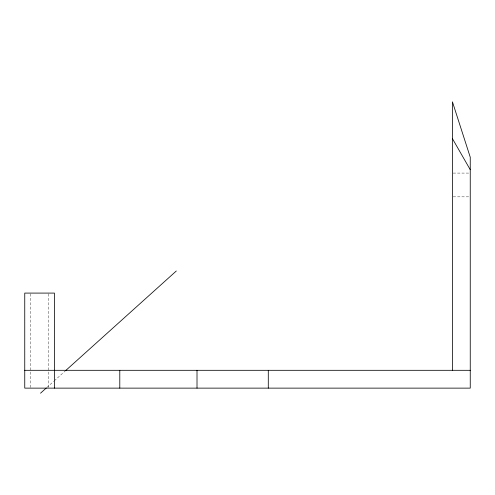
<?xml version="1.0" encoding="UTF-8"?>
<svg xmlns="http://www.w3.org/2000/svg" width="495" height="495" viewBox="0 0 495 495"><rect width="100%" height="100%" fill="white"/><g stroke="black" fill="none" stroke-linecap="round" stroke-linejoin="round"><path stroke-width="0.37" stroke-dasharray="2.48 1.86" d="M46.827 387.529L53.701 381.342M54.277 380.822L65.161 371.027M453.173 173.083L470.25 173.083M453.173 196.843L470.25 196.843M48.51 293.863L48.51 388.13M30.69 293.863L30.69 388.13"/><path stroke-width="0.74" d="M40.528 393.197L46.258 388.043M65.736 370.514L176.3 271M24.75 370.31L470.25 370.31M452.43 138.65L470.25 169.711M452.43 370.31L452.43 101.803L470.25 157.2L470.25 388.13L24.75 388.13L24.75 293.089L54.45 293.089L54.45 388.13M268.29 370.31L268.29 388.13M197.01 370.31L197.01 388.13M119.79 370.31L119.79 388.13"/></g></svg>
